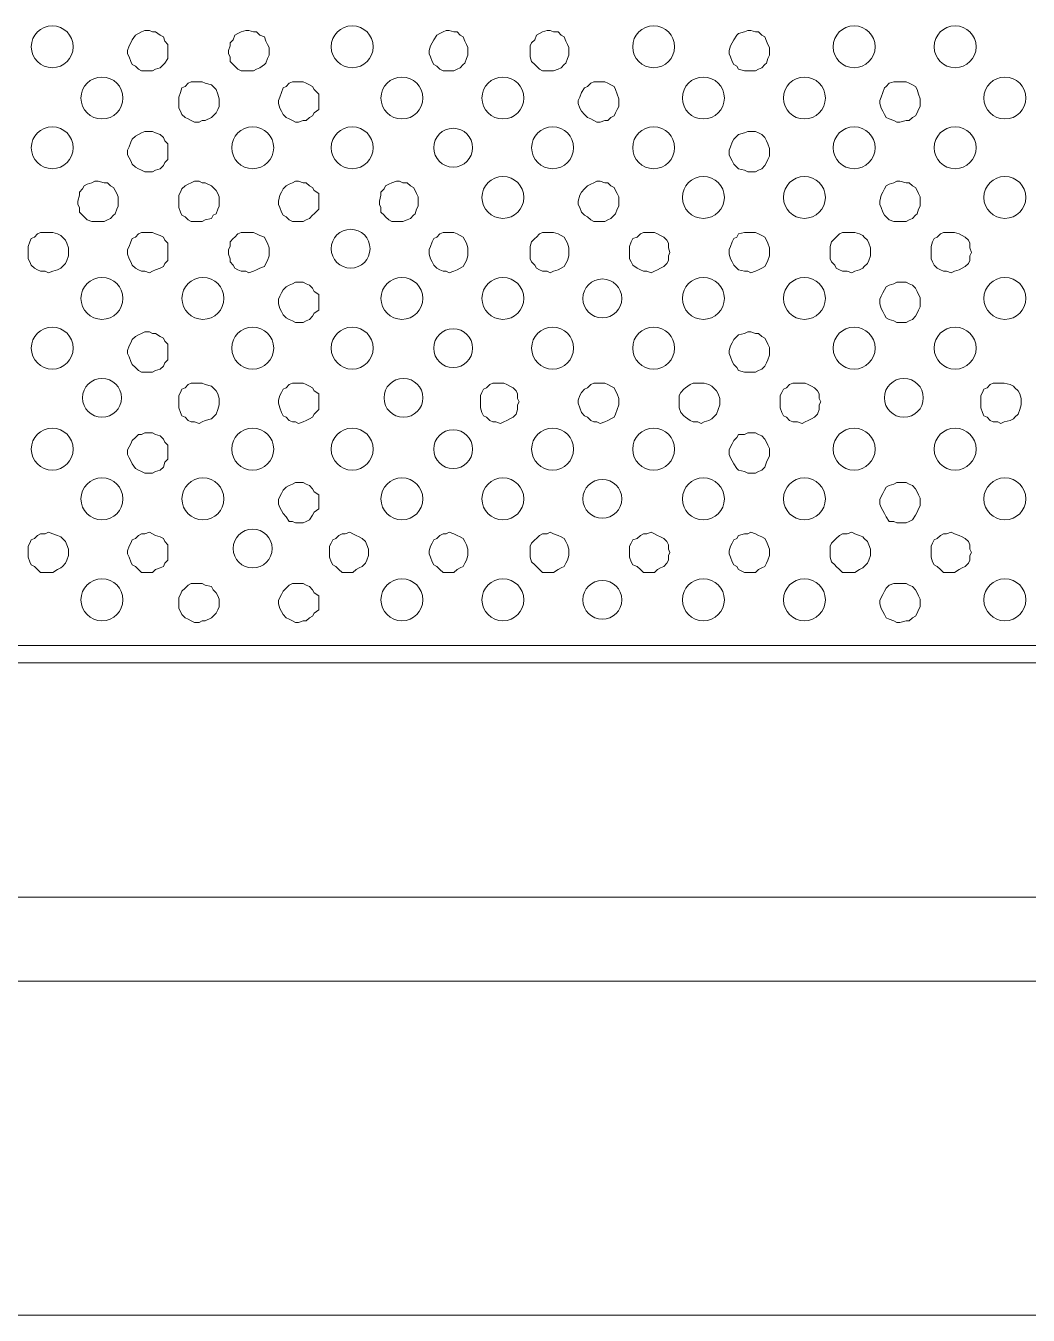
# Model space of a CAD drawing. Header units: inches. Extents: x 0.13 to 4.47, y 0.19 to 3.07.
# Drawn here: x 3.5764 to 3.876, y 2.0192 to 2.4047 of the extents above; entities that cross this region are included whole.
import ezdxf

# ---------------------------------------------------------------- set-up
doc = ezdxf.new("R2010")
doc.units = ezdxf.units.IN
doc.header["$MEASUREMENT"] = 0
doc.layers.add('PDF_PDF5_PDF12_PDF11_0', color=7, linetype='Continuous')
doc.layers.add('PDF_PDF5_PDF12_PDF11_PROYECCION 2', color=7, linetype='Continuous')

msp = doc.modelspace()

# ---------------------------------------------------------------- linework, layer by layer
at = {"layer": 'PDF_PDF5_PDF12_PDF11_0', "lineweight": 5}
for points in [[(2.89584, 2.14413), (4.04338, 2.14413)], [(4.04338, 2.11906), (3.27479, 2.11906), (4.04338, 2.11906)], [(4.15251, 2.01921), (2.81968, 2.01921)]]:
    msp.add_lwpolyline(points, dxfattribs=at)
at = {"layer": 'PDF_PDF5_PDF12_PDF11_PROYECCION 2', "lineweight": 5}
for points in [[(3.61891, 2.39677), (3.61891, 2.39816), (3.61891, 2.39909), (3.61799, 2.40002), (3.61752, 2.40141), (3.61659, 2.40188), (3.6152, 2.40281), (3.61427, 2.40281), (3.61334, 2.40327), (3.61195, 2.40327), (3.61102, 2.40281), (3.61009, 2.40234), (3.60916, 2.40188), (3.60823, 2.40048), (3.60777, 2.39955), (3.6073, 2.39863), (3.60684, 2.39723), (3.60684, 2.3963), (3.6073, 2.39538), (3.60777, 2.39398), (3.60823, 2.39305), (3.60916, 2.39259), (3.61009, 2.39166), (3.61102, 2.3912), (3.61195, 2.3912), (3.61334, 2.3912), (3.61427, 2.3912), (3.6152, 2.39166), (3.61659, 2.39212), (3.61752, 2.39305), (3.61799, 2.39352), (3.61891, 2.39491), (3.61891, 2.39584)], [(3.6491, 2.39677), (3.6491, 2.39816), (3.64864, 2.39909), (3.64817, 2.40002), (3.64771, 2.40141), (3.64631, 2.40188), (3.64539, 2.40281), (3.64446, 2.40281), (3.64306, 2.40327), (3.64213, 2.40327), (3.64074, 2.40281), (3.63981, 2.40234), (3.63888, 2.40188), (3.63842, 2.40048), (3.63749, 2.39955), (3.63749, 2.39863), (3.63703, 2.39723), (3.63703, 2.3963), (3.63749, 2.39538), (3.63749, 2.39398), (3.63842, 2.39305), (3.63888, 2.39259), (3.63981, 2.39166), (3.64074, 2.3912), (3.64213, 2.3912), (3.64306, 2.3912), (3.64446, 2.3912), (3.64539, 2.39166), (3.64631, 2.39212), (3.64771, 2.39305), (3.64817, 2.39352), (3.64864, 2.39491), (3.6491, 2.39584)], [(3.70854, 2.39677), (3.70854, 2.39816), (3.70808, 2.39909), (3.70761, 2.40002), (3.70715, 2.40141), (3.70622, 2.40188), (3.70529, 2.40281), (3.70436, 2.40281), (3.70297, 2.40327), (3.70204, 2.40327), (3.70111, 2.40281), (3.70018, 2.40234), (3.69926, 2.40188), (3.69833, 2.40048), (3.69786, 2.39955), (3.6974, 2.39863), (3.69693, 2.39723), (3.69693, 2.3963), (3.6974, 2.39538), (3.69786, 2.39398), (3.69833, 2.39305), (3.69926, 2.39259), (3.70018, 2.39166), (3.70111, 2.3912), (3.70204, 2.3912), (3.70297, 2.3912), (3.70436, 2.3912), (3.70529, 2.39166), (3.70622, 2.39212), (3.70715, 2.39305), (3.70761, 2.39352), (3.70808, 2.39491), (3.70854, 2.39584)], [(3.73873, 2.39677), (3.73873, 2.39816), (3.73827, 2.39909), (3.7378, 2.40002), (3.73734, 2.40141), (3.73641, 2.40188), (3.73548, 2.40281), (3.73409, 2.40281), (3.73316, 2.40327), (3.73223, 2.40327), (3.73083, 2.40281), (3.72991, 2.40234), (3.72898, 2.40188), (3.72851, 2.40048), (3.72758, 2.39955), (3.72712, 2.39863), (3.72712, 2.39723), (3.72712, 2.3963), (3.72712, 2.39538), (3.72758, 2.39398), (3.72851, 2.39305), (3.72898, 2.39259), (3.72991, 2.39166), (3.73083, 2.3912), (3.73223, 2.3912), (3.73316, 2.3912), (3.73409, 2.3912), (3.73548, 2.39166), (3.73641, 2.39212), (3.73734, 2.39305), (3.7378, 2.39352), (3.73827, 2.39491), (3.73873, 2.39584)], [(3.79864, 2.39677), (3.79864, 2.39816), (3.79817, 2.39909), (3.79771, 2.40002), (3.79724, 2.40141), (3.79632, 2.40188), (3.79539, 2.40281), (3.79446, 2.40281), (3.79306, 2.40327), (3.79214, 2.40327), (3.79121, 2.40281), (3.78935, 2.40234), (3.78888, 2.40188), (3.78796, 2.40048), (3.78749, 2.39955), (3.78703, 2.39863), (3.78656, 2.39723), (3.78656, 2.3963), (3.78703, 2.39538), (3.78749, 2.39398), (3.78796, 2.39305), (3.78888, 2.39259), (3.78935, 2.39166), (3.79121, 2.3912), (3.79214, 2.3912), (3.79306, 2.3912), (3.79446, 2.3912), (3.79539, 2.39166), (3.79632, 2.39212), (3.79724, 2.39305), (3.79771, 2.39352), (3.79817, 2.39491), (3.79864, 2.39584)], [(3.63424, 2.38191), (3.63424, 2.38284), (3.63378, 2.38423), (3.63331, 2.38562), (3.63238, 2.38655), (3.63192, 2.38702), (3.63006, 2.38748), (3.62913, 2.38794), (3.6282, 2.38794), (3.62681, 2.38794), (3.62588, 2.38794), (3.62495, 2.38748), (3.62402, 2.38655), (3.62309, 2.38609), (3.62263, 2.38469), (3.62217, 2.3833), (3.62217, 2.38237), (3.62217, 2.38144), (3.62217, 2.38005), (3.62263, 2.37912), (3.62309, 2.37819), (3.62402, 2.37726), (3.62495, 2.3768), (3.62588, 2.37633), (3.62681, 2.37587), (3.6282, 2.37587), (3.62913, 2.37633), (3.63006, 2.37633), (3.63192, 2.37726), (3.63238, 2.37773), (3.63331, 2.37866), (3.63378, 2.37959), (3.63424, 2.38051)], [(3.66396, 2.38191), (3.66396, 2.38284), (3.66396, 2.38423), (3.66257, 2.38562), (3.6621, 2.38655), (3.66117, 2.38702), (3.66025, 2.38748), (3.65932, 2.38794), (3.65792, 2.38794), (3.657, 2.38794), (3.65607, 2.38794), (3.65514, 2.38748), (3.65421, 2.38655), (3.65328, 2.38609), (3.65282, 2.38469), (3.65235, 2.3833), (3.65189, 2.38237), (3.65189, 2.38144), (3.65235, 2.38005), (3.65282, 2.37912), (3.65328, 2.37819), (3.65421, 2.37726), (3.65514, 2.3768), (3.65607, 2.37633), (3.657, 2.37587), (3.65792, 2.37587), (3.65932, 2.37633), (3.66025, 2.37633), (3.66117, 2.37726), (3.6621, 2.37773), (3.66257, 2.37866), (3.66396, 2.37959), (3.66396, 2.38051)], [(3.75359, 2.38191), (3.75359, 2.38284), (3.75313, 2.38423), (3.75266, 2.38562), (3.7522, 2.38655), (3.75127, 2.38702), (3.75034, 2.38748), (3.74941, 2.38794), (3.74802, 2.38794), (3.74709, 2.38794), (3.74616, 2.38794), (3.74523, 2.38748), (3.7443, 2.38655), (3.74337, 2.38609), (3.74244, 2.38469), (3.74198, 2.3833), (3.74152, 2.38237), (3.74152, 2.38144), (3.74198, 2.38005), (3.74244, 2.37912), (3.74337, 2.37819), (3.7443, 2.37726), (3.74523, 2.3768), (3.74616, 2.37633), (3.74709, 2.37587), (3.74802, 2.37587), (3.74941, 2.37633), (3.75034, 2.37633), (3.75127, 2.37726), (3.7522, 2.37773), (3.75266, 2.37866), (3.75313, 2.37959), (3.75359, 2.38051)], [(3.84368, 2.38191), (3.84368, 2.38284), (3.84322, 2.38423), (3.84276, 2.38562), (3.84229, 2.38655), (3.84136, 2.38702), (3.84043, 2.38748), (3.8395, 2.38794), (3.83765, 2.38794), (3.83672, 2.38794), (3.83579, 2.38794), (3.8344, 2.38748), (3.83347, 2.38655), (3.833, 2.38609), (3.83254, 2.38469), (3.83207, 2.3833), (3.83161, 2.38237), (3.83161, 2.38144), (3.83207, 2.38005), (3.83254, 2.37912), (3.833, 2.37819), (3.83347, 2.37726), (3.8344, 2.3768), (3.83579, 2.37633), (3.83672, 2.37587), (3.83765, 2.37587), (3.8395, 2.37633), (3.84043, 2.37633), (3.84136, 2.37726), (3.84229, 2.37773), (3.84276, 2.37866), (3.84322, 2.37959), (3.84368, 2.38051)], [(3.61891, 2.36705), (3.61891, 2.36798), (3.61891, 2.36937), (3.61799, 2.3703), (3.61752, 2.37123), (3.61659, 2.37216), (3.6152, 2.37262), (3.61427, 2.37308), (3.61334, 2.37308), (3.61195, 2.37308), (3.61102, 2.37262), (3.61009, 2.37216), (3.60916, 2.37169), (3.60823, 2.37076), (3.60777, 2.36983), (3.6073, 2.36844), (3.60684, 2.36751), (3.60684, 2.36612), (3.6073, 2.36519), (3.60777, 2.36426), (3.60823, 2.36333), (3.60916, 2.3624), (3.61009, 2.36194), (3.61102, 2.36147), (3.61195, 2.36101), (3.61334, 2.36101), (3.61427, 2.36101), (3.6152, 2.36147), (3.61659, 2.36194), (3.61752, 2.36287), (3.61799, 2.3638), (3.61891, 2.36472), (3.61891, 2.36565)], [(3.79864, 2.36705), (3.79864, 2.36798), (3.79817, 2.36937), (3.79771, 2.3703), (3.79724, 2.37123), (3.79632, 2.37216), (3.79539, 2.37262), (3.79446, 2.37308), (3.79306, 2.37308), (3.79214, 2.37308), (3.79121, 2.37262), (3.78935, 2.37216), (3.78888, 2.37169), (3.78796, 2.37076), (3.78749, 2.36983), (3.78703, 2.36844), (3.78656, 2.36751), (3.78656, 2.36612), (3.78703, 2.36519), (3.78749, 2.36426), (3.78796, 2.36333), (3.78888, 2.3624), (3.78935, 2.36194), (3.79121, 2.36147), (3.79214, 2.36101), (3.79306, 2.36101), (3.79446, 2.36101), (3.79539, 2.36147), (3.79632, 2.36194), (3.79724, 2.36287), (3.79771, 2.3638), (3.79817, 2.36472), (3.79864, 2.36565)], [(3.60405, 2.35172), (3.60405, 2.35358), (3.60359, 2.35451), (3.60312, 2.35544), (3.60266, 2.35637), (3.60173, 2.35683), (3.6008, 2.35776), (3.59987, 2.35776), (3.59802, 2.35822), (3.59709, 2.35822), (3.59616, 2.35776), (3.59477, 2.35729), (3.59384, 2.35683), (3.59337, 2.3559), (3.59244, 2.35497), (3.59244, 2.35404), (3.59198, 2.35219), (3.59198, 2.35126), (3.59244, 2.35033), (3.59244, 2.34894), (3.59337, 2.34801), (3.59384, 2.34754), (3.59477, 2.34661), (3.59616, 2.34615), (3.59709, 2.34615), (3.59802, 2.34615), (3.59987, 2.34615), (3.6008, 2.34661), (3.60173, 2.34708), (3.60266, 2.34801), (3.60312, 2.34847), (3.60359, 2.34986), (3.60405, 2.35079)], [(3.63424, 2.35172), (3.63424, 2.35358), (3.63378, 2.35451), (3.63331, 2.35544), (3.63238, 2.35637), (3.63192, 2.35683), (3.63006, 2.35776), (3.62913, 2.35776), (3.6282, 2.35822), (3.62681, 2.35822), (3.62588, 2.35776), (3.62495, 2.35729), (3.62402, 2.35683), (3.62309, 2.3559), (3.62263, 2.35497), (3.62217, 2.35404), (3.62217, 2.35219), (3.62217, 2.35126), (3.62217, 2.35033), (3.62263, 2.34894), (3.62309, 2.34801), (3.62402, 2.34754), (3.62495, 2.34661), (3.62588, 2.34615), (3.62681, 2.34615), (3.6282, 2.34615), (3.62913, 2.34615), (3.63006, 2.34661), (3.63192, 2.34708), (3.63238, 2.34801), (3.63331, 2.34847), (3.63378, 2.34986), (3.63424, 2.35079)], [(3.66396, 2.35172), (3.66396, 2.35358), (3.66396, 2.35451), (3.66257, 2.35544), (3.6621, 2.35637), (3.66117, 2.35683), (3.66025, 2.35776), (3.65932, 2.35776), (3.65792, 2.35822), (3.657, 2.35822), (3.65607, 2.35776), (3.65514, 2.35729), (3.65421, 2.35683), (3.65328, 2.3559), (3.65282, 2.35497), (3.65235, 2.35404), (3.65189, 2.35219), (3.65189, 2.35126), (3.65235, 2.35033), (3.65282, 2.34894), (3.65328, 2.34801), (3.65421, 2.34754), (3.65514, 2.34661), (3.65607, 2.34615), (3.657, 2.34615), (3.65792, 2.34615), (3.65932, 2.34615), (3.66025, 2.34661), (3.66117, 2.34708), (3.6621, 2.34801), (3.66257, 2.34847), (3.66396, 2.34986), (3.66396, 2.35079)], [(3.69368, 2.35172), (3.69368, 2.35358), (3.69322, 2.35451), (3.69275, 2.35544), (3.69229, 2.35637), (3.69136, 2.35683), (3.69043, 2.35776), (3.68904, 2.35776), (3.68811, 2.35822), (3.68718, 2.35822), (3.68579, 2.35776), (3.68486, 2.35729), (3.68393, 2.35683), (3.68347, 2.3559), (3.68254, 2.35497), (3.68254, 2.35404), (3.68207, 2.35219), (3.68207, 2.35126), (3.68254, 2.35033), (3.68254, 2.34894), (3.68347, 2.34801), (3.68393, 2.34754), (3.68486, 2.34661), (3.68579, 2.34615), (3.68718, 2.34615), (3.68811, 2.34615), (3.68904, 2.34615), (3.69043, 2.34661), (3.69136, 2.34708), (3.69229, 2.34801), (3.69275, 2.34847), (3.69322, 2.34986), (3.69368, 2.35079)], [(3.69368, 2.35172), (3.69368, 2.35358), (3.69322, 2.35451), (3.69275, 2.35544), (3.69229, 2.35637), (3.69136, 2.35683), (3.69043, 2.35776), (3.68904, 2.35776), (3.68811, 2.35822), (3.68718, 2.35822), (3.68579, 2.35776), (3.68486, 2.35729), (3.68393, 2.35683), (3.68347, 2.3559), (3.68254, 2.35497), (3.68254, 2.35404), (3.68207, 2.35219), (3.68207, 2.35126), (3.68254, 2.35033), (3.68254, 2.34894), (3.68347, 2.34801), (3.68393, 2.34754), (3.68486, 2.34661), (3.68579, 2.34615), (3.68718, 2.34615), (3.68811, 2.34615), (3.68904, 2.34615), (3.69043, 2.34661), (3.69136, 2.34708), (3.69229, 2.34801), (3.69275, 2.34847), (3.69322, 2.34986), (3.69368, 2.35079)], [(3.75359, 2.35172), (3.75359, 2.35358), (3.75313, 2.35451), (3.75266, 2.35544), (3.7522, 2.35637), (3.75127, 2.35683), (3.75034, 2.35776), (3.74941, 2.35776), (3.74802, 2.35822), (3.74709, 2.35822), (3.74616, 2.35776), (3.74523, 2.35729), (3.7443, 2.35683), (3.74337, 2.3559), (3.74244, 2.35497), (3.74198, 2.35404), (3.74152, 2.35219), (3.74152, 2.35126), (3.74198, 2.35033), (3.74244, 2.34894), (3.74337, 2.34801), (3.7443, 2.34754), (3.74523, 2.34661), (3.74616, 2.34615), (3.74709, 2.34615), (3.74802, 2.34615), (3.74941, 2.34615), (3.75034, 2.34661), (3.75127, 2.34708), (3.7522, 2.34801), (3.75266, 2.34847), (3.75313, 2.34986), (3.75359, 2.35079)], [(3.84368, 2.35172), (3.84368, 2.35358), (3.84322, 2.35451), (3.84276, 2.35544), (3.84229, 2.35637), (3.84136, 2.35683), (3.84043, 2.35776), (3.8395, 2.35776), (3.83765, 2.35822), (3.83672, 2.35822), (3.83579, 2.35776), (3.8344, 2.35729), (3.83347, 2.35683), (3.833, 2.3559), (3.83254, 2.35497), (3.83207, 2.35404), (3.83161, 2.35219), (3.83161, 2.35126), (3.83207, 2.35033), (3.83254, 2.34894), (3.833, 2.34801), (3.83347, 2.34754), (3.8344, 2.34661), (3.83579, 2.34615), (3.83672, 2.34615), (3.83765, 2.34615), (3.8395, 2.34615), (3.84043, 2.34661), (3.84136, 2.34708), (3.84229, 2.34801), (3.84276, 2.34847), (3.84322, 2.34986), (3.84368, 2.35079)], [(3.58919, 2.33686), (3.58919, 2.33825), (3.58873, 2.33965), (3.58826, 2.34058), (3.58734, 2.3415), (3.58687, 2.34197), (3.58594, 2.34243), (3.58455, 2.3429), (3.58316, 2.3429), (3.58223, 2.3429), (3.58083, 2.3429), (3.5799, 2.34243), (3.57898, 2.3415), (3.57805, 2.34104), (3.57758, 2.34011), (3.57712, 2.33872), (3.57712, 2.33779), (3.57712, 2.3364), (3.57712, 2.335), (3.57758, 2.33407), (3.57805, 2.33315), (3.57898, 2.33222), (3.5799, 2.33175), (3.58083, 2.33129), (3.58223, 2.33129), (3.58316, 2.33082), (3.58455, 2.33129), (3.58594, 2.33175), (3.58687, 2.33222), (3.58734, 2.33268), (3.58826, 2.33361), (3.58873, 2.33454), (3.58919, 2.33593)], [(3.61891, 2.33686), (3.61891, 2.33825), (3.61891, 2.33965), (3.61799, 2.34058), (3.61752, 2.3415), (3.61659, 2.34197), (3.6152, 2.34243), (3.61427, 2.3429), (3.61334, 2.3429), (3.61195, 2.3429), (3.61102, 2.3429), (3.61009, 2.34243), (3.60916, 2.3415), (3.60823, 2.34104), (3.60777, 2.34011), (3.6073, 2.33872), (3.60684, 2.33779), (3.60684, 2.3364), (3.6073, 2.335), (3.60777, 2.33407), (3.60823, 2.33315), (3.60916, 2.33222), (3.61009, 2.33175), (3.61102, 2.33129), (3.61195, 2.33129), (3.61334, 2.33082), (3.61427, 2.33129), (3.6152, 2.33175), (3.61659, 2.33222), (3.61752, 2.33268), (3.61799, 2.33361), (3.61891, 2.33454), (3.61891, 2.33593)], [(3.6491, 2.33686), (3.6491, 2.33825), (3.64864, 2.33965), (3.64817, 2.34058), (3.64771, 2.3415), (3.64631, 2.34197), (3.64539, 2.34243), (3.64446, 2.3429), (3.64306, 2.3429), (3.64213, 2.3429), (3.64074, 2.3429), (3.63981, 2.34243), (3.63888, 2.3415), (3.63842, 2.34104), (3.63749, 2.34011), (3.63749, 2.33872), (3.63703, 2.33779), (3.63703, 2.3364), (3.63749, 2.335), (3.63749, 2.33407), (3.63842, 2.33315), (3.63888, 2.33222), (3.63981, 2.33175), (3.64074, 2.33129), (3.64213, 2.33129), (3.64306, 2.33082), (3.64446, 2.33129), (3.64539, 2.33175), (3.64631, 2.33222), (3.64771, 2.33268), (3.64817, 2.33361), (3.64864, 2.33454), (3.6491, 2.33593)], [(3.70854, 2.33686), (3.70854, 2.33825), (3.70808, 2.33965), (3.70761, 2.34058), (3.70715, 2.3415), (3.70622, 2.34197), (3.70529, 2.34243), (3.70436, 2.3429), (3.70297, 2.3429), (3.70204, 2.3429), (3.70111, 2.3429), (3.70018, 2.34243), (3.69926, 2.3415), (3.69833, 2.34104), (3.69786, 2.34011), (3.6974, 2.33872), (3.69693, 2.33779), (3.69693, 2.3364), (3.6974, 2.335), (3.69786, 2.33407), (3.69833, 2.33315), (3.69926, 2.33222), (3.70018, 2.33175), (3.70111, 2.33129), (3.70204, 2.33129), (3.70297, 2.33082), (3.70436, 2.33129), (3.70529, 2.33175), (3.70622, 2.33222), (3.70715, 2.33268), (3.70761, 2.33361), (3.70808, 2.33454), (3.70854, 2.33593)], [(3.73873, 2.33686), (3.73873, 2.33825), (3.73827, 2.33965), (3.7378, 2.34058), (3.73734, 2.3415), (3.73641, 2.34197), (3.73548, 2.34243), (3.73409, 2.3429), (3.73316, 2.3429), (3.73223, 2.3429), (3.73083, 2.3429), (3.72991, 2.34243), (3.72898, 2.3415), (3.72851, 2.34104), (3.72758, 2.34011), (3.72712, 2.33872), (3.72712, 2.33779), (3.72712, 2.3364), (3.72712, 2.335), (3.72758, 2.33407), (3.72851, 2.33315), (3.72898, 2.33222), (3.72991, 2.33175), (3.73083, 2.33129), (3.73223, 2.33129), (3.73316, 2.33082), (3.73409, 2.33129), (3.73548, 2.33175), (3.73641, 2.33222), (3.73734, 2.33268), (3.7378, 2.33361), (3.73827, 2.33454), (3.73873, 2.33593)], [(3.76892, 2.33686), (3.76845, 2.33825), (3.76845, 2.33965), (3.76799, 2.34058), (3.76706, 2.3415), (3.76613, 2.34197), (3.7652, 2.34243), (3.76427, 2.3429), (3.76334, 2.3429), (3.76195, 2.3429), (3.76102, 2.3429), (3.76009, 2.34243), (3.75916, 2.3415), (3.75777, 2.34104), (3.75731, 2.34011), (3.75684, 2.33872), (3.75684, 2.33779), (3.75684, 2.3364), (3.75684, 2.335), (3.75731, 2.33407), (3.75777, 2.33315), (3.75916, 2.33222), (3.76009, 2.33175), (3.76102, 2.33129), (3.76195, 2.33129), (3.76334, 2.33082), (3.76427, 2.33129), (3.7652, 2.33175), (3.76613, 2.33222), (3.76706, 2.33268), (3.76799, 2.33361), (3.76845, 2.33454), (3.76845, 2.33593)], [(3.79864, 2.33686), (3.79864, 2.33825), (3.79817, 2.33965), (3.79771, 2.34058), (3.79724, 2.3415), (3.79632, 2.34197), (3.79539, 2.34243), (3.79446, 2.3429), (3.79306, 2.3429), (3.79214, 2.3429), (3.79121, 2.3429), (3.78935, 2.34243), (3.78888, 2.3415), (3.78796, 2.34104), (3.78749, 2.34011), (3.78703, 2.33872), (3.78656, 2.33779), (3.78656, 2.3364), (3.78703, 2.335), (3.78749, 2.33407), (3.78796, 2.33315), (3.78888, 2.33222), (3.78935, 2.33175), (3.79121, 2.33129), (3.79214, 2.33129), (3.79306, 2.33082), (3.79446, 2.33129), (3.79539, 2.33175), (3.79632, 2.33222), (3.79724, 2.33268), (3.79771, 2.33361), (3.79817, 2.33454), (3.79864, 2.33593)], [(3.82882, 2.33686), (3.82882, 2.33825), (3.82836, 2.33965), (3.82789, 2.34058), (3.82697, 2.3415), (3.8265, 2.34197), (3.82557, 2.34243), (3.82418, 2.3429), (3.82325, 2.3429), (3.82186, 2.3429), (3.82046, 2.3429), (3.81954, 2.34243), (3.81861, 2.3415), (3.81814, 2.34104), (3.81721, 2.34011), (3.81675, 2.33872), (3.81675, 2.33779), (3.81675, 2.3364), (3.81675, 2.335), (3.81721, 2.33407), (3.81814, 2.33315), (3.81861, 2.33222), (3.81954, 2.33175), (3.82046, 2.33129), (3.82186, 2.33129), (3.82325, 2.33082), (3.82418, 2.33129), (3.82557, 2.33175), (3.8265, 2.33222), (3.82697, 2.33268), (3.82789, 2.33361), (3.82836, 2.33454), (3.82882, 2.33593)], [(3.85901, 2.33686), (3.85854, 2.33825), (3.85854, 2.33965), (3.85808, 2.34058), (3.85715, 2.3415), (3.85622, 2.34197), (3.85529, 2.34243), (3.8539, 2.3429), (3.85297, 2.3429), (3.85158, 2.3429), (3.85065, 2.3429), (3.84972, 2.34243), (3.84879, 2.3415), (3.84786, 2.34104), (3.8474, 2.34011), (3.84693, 2.33872), (3.84693, 2.33779), (3.84693, 2.3364), (3.84693, 2.335), (3.8474, 2.33407), (3.84786, 2.33315), (3.84879, 2.33222), (3.84972, 2.33175), (3.85065, 2.33129), (3.85158, 2.33129), (3.85297, 2.33082), (3.8539, 2.33129), (3.85529, 2.33175), (3.85622, 2.33222), (3.85715, 2.33268), (3.85808, 2.33361), (3.85854, 2.33454), (3.85854, 2.33593)], [(3.66396, 2.32246), (3.66396, 2.32339), (3.66396, 2.32432), (3.66257, 2.32525), (3.6621, 2.32618), (3.66117, 2.32711), (3.66025, 2.32757), (3.65932, 2.32804), (3.65792, 2.32804), (3.657, 2.32804), (3.65607, 2.32757), (3.65514, 2.32711), (3.65421, 2.32664), (3.65328, 2.32572), (3.65282, 2.32479), (3.65235, 2.32386), (3.65189, 2.32293), (3.65189, 2.32154), (3.65235, 2.32014), (3.65282, 2.31921), (3.65328, 2.31828), (3.65421, 2.31736), (3.65514, 2.31689), (3.65607, 2.31643), (3.657, 2.31596), (3.65792, 2.31596), (3.65932, 2.31596), (3.66025, 2.31643), (3.66117, 2.31689), (3.6621, 2.31782), (3.66257, 2.31875), (3.66396, 2.31968), (3.66396, 2.32061)], [(3.84368, 2.32246), (3.84368, 2.32339), (3.84322, 2.32432), (3.84276, 2.32525), (3.84229, 2.32618), (3.84136, 2.32711), (3.84043, 2.32757), (3.8395, 2.32804), (3.83765, 2.32804), (3.83672, 2.32804), (3.83579, 2.32757), (3.8344, 2.32711), (3.83347, 2.32664), (3.833, 2.32572), (3.83254, 2.32479), (3.83207, 2.32386), (3.83161, 2.32293), (3.83161, 2.32154), (3.83207, 2.32014), (3.83254, 2.31921), (3.833, 2.31828), (3.83347, 2.31736), (3.8344, 2.31689), (3.83579, 2.31643), (3.83672, 2.31596), (3.83765, 2.31596), (3.8395, 2.31596), (3.84043, 2.31643), (3.84136, 2.31689), (3.84229, 2.31782), (3.84276, 2.31875), (3.84322, 2.31968), (3.84368, 2.32061)], [(3.61891, 2.30714), (3.61891, 2.30853), (3.61891, 2.30946), (3.61799, 2.31039), (3.61752, 2.31132), (3.61659, 2.31178), (3.6152, 2.31271), (3.61427, 2.31271), (3.61334, 2.31318), (3.61195, 2.31318), (3.61102, 2.31271), (3.61009, 2.31225), (3.60916, 2.31178), (3.60823, 2.31085), (3.60777, 2.30993), (3.6073, 2.309), (3.60684, 2.3076), (3.60684, 2.30667), (3.6073, 2.30575), (3.60777, 2.30435), (3.60823, 2.30342), (3.60916, 2.3025), (3.61009, 2.30157), (3.61102, 2.3011), (3.61195, 2.3011), (3.61334, 2.3011), (3.61427, 2.3011), (3.6152, 2.30157), (3.61659, 2.30203), (3.61752, 2.30296), (3.61799, 2.30389), (3.61891, 2.30482), (3.61891, 2.30621)], [(3.79864, 2.30714), (3.79864, 2.30853), (3.79817, 2.30946), (3.79771, 2.31039), (3.79724, 2.31132), (3.79632, 2.31178), (3.79539, 2.31271), (3.79446, 2.31271), (3.79306, 2.31318), (3.79214, 2.31318), (3.79121, 2.31271), (3.78935, 2.31225), (3.78888, 2.31178), (3.78796, 2.31085), (3.78749, 2.30993), (3.78703, 2.309), (3.78656, 2.3076), (3.78656, 2.30667), (3.78703, 2.30575), (3.78749, 2.30435), (3.78796, 2.30342), (3.78888, 2.3025), (3.78935, 2.30157), (3.79121, 2.3011), (3.79214, 2.3011), (3.79306, 2.3011), (3.79446, 2.3011), (3.79539, 2.30157), (3.79632, 2.30203), (3.79724, 2.30296), (3.79771, 2.30389), (3.79817, 2.30482), (3.79864, 2.30621)], [(3.63424, 2.29228), (3.63424, 2.29321), (3.63378, 2.2946), (3.63331, 2.29553), (3.63238, 2.29646), (3.63192, 2.29692), (3.63006, 2.29739), (3.62913, 2.29785), (3.6282, 2.29785), (3.62681, 2.29785), (3.62588, 2.29785), (3.62495, 2.29739), (3.62402, 2.29646), (3.62309, 2.29599), (3.62263, 2.29506), (3.62217, 2.29414), (3.62217, 2.29274), (3.62217, 2.29181), (3.62217, 2.29042), (3.62263, 2.28903), (3.62309, 2.2881), (3.62402, 2.28763), (3.62495, 2.28671), (3.62588, 2.28624), (3.62681, 2.28624), (3.6282, 2.28578), (3.62913, 2.28624), (3.63006, 2.28671), (3.63192, 2.28717), (3.63238, 2.28763), (3.63331, 2.28856), (3.63378, 2.28996), (3.63424, 2.29135)], [(3.66396, 2.29228), (3.66396, 2.29321), (3.66396, 2.2946), (3.66257, 2.29553), (3.6621, 2.29646), (3.66117, 2.29692), (3.66025, 2.29739), (3.65932, 2.29785), (3.65792, 2.29785), (3.657, 2.29785), (3.65607, 2.29785), (3.65514, 2.29739), (3.65421, 2.29646), (3.65328, 2.29599), (3.65282, 2.29506), (3.65235, 2.29414), (3.65189, 2.29274), (3.65189, 2.29181), (3.65235, 2.29042), (3.65282, 2.28903), (3.65328, 2.2881), (3.65421, 2.28763), (3.65514, 2.28671), (3.65607, 2.28624), (3.657, 2.28624), (3.65792, 2.28578), (3.65932, 2.28624), (3.66025, 2.28671), (3.66117, 2.28717), (3.6621, 2.28763), (3.66257, 2.28856), (3.66396, 2.28996), (3.66396, 2.29135)], [(3.72387, 2.29228), (3.7234, 2.29321), (3.7234, 2.2946), (3.72294, 2.29553), (3.72201, 2.29646), (3.72108, 2.29692), (3.72015, 2.29739), (3.71922, 2.29785), (3.7183, 2.29785), (3.7169, 2.29785), (3.71597, 2.29785), (3.71505, 2.29739), (3.71412, 2.29646), (3.71319, 2.29599), (3.71272, 2.29506), (3.71226, 2.29414), (3.71226, 2.29274), (3.71226, 2.29181), (3.71226, 2.29042), (3.71272, 2.28903), (3.71319, 2.2881), (3.71412, 2.28763), (3.71505, 2.28671), (3.71597, 2.28624), (3.7169, 2.28624), (3.7183, 2.28578), (3.71922, 2.28624), (3.72015, 2.28671), (3.72108, 2.28717), (3.72201, 2.28763), (3.72294, 2.28856), (3.7234, 2.28996), (3.7234, 2.29135)], [(3.75359, 2.29228), (3.75359, 2.29321), (3.75313, 2.2946), (3.75266, 2.29553), (3.7522, 2.29646), (3.75127, 2.29692), (3.75034, 2.29739), (3.74941, 2.29785), (3.74802, 2.29785), (3.74709, 2.29785), (3.74616, 2.29785), (3.74523, 2.29739), (3.7443, 2.29646), (3.74337, 2.29599), (3.74244, 2.29506), (3.74198, 2.29414), (3.74152, 2.29274), (3.74152, 2.29181), (3.74198, 2.29042), (3.74244, 2.28903), (3.74337, 2.2881), (3.7443, 2.28763), (3.74523, 2.28671), (3.74616, 2.28624), (3.74709, 2.28624), (3.74802, 2.28578), (3.74941, 2.28624), (3.75034, 2.28671), (3.75127, 2.28717), (3.7522, 2.28763), (3.75266, 2.28856), (3.75313, 2.28996), (3.75359, 2.29135)], [(3.78378, 2.29228), (3.78378, 2.29321), (3.78331, 2.2946), (3.78285, 2.29553), (3.78192, 2.29646), (3.78145, 2.29692), (3.78053, 2.29739), (3.77913, 2.29785), (3.7782, 2.29785), (3.77727, 2.29785), (3.77588, 2.29785), (3.77495, 2.29739), (3.77356, 2.29646), (3.7731, 2.29599), (3.77217, 2.29506), (3.7717, 2.29414), (3.7717, 2.29274), (3.7717, 2.29181), (3.7717, 2.29042), (3.77217, 2.28903), (3.7731, 2.2881), (3.77356, 2.28763), (3.77495, 2.28671), (3.77588, 2.28624), (3.77727, 2.28624), (3.7782, 2.28578), (3.77913, 2.28624), (3.78053, 2.28671), (3.78145, 2.28717), (3.78192, 2.28763), (3.78285, 2.28856), (3.78331, 2.28996), (3.78378, 2.29135)], [(3.81396, 2.29228), (3.8135, 2.29321), (3.8135, 2.2946), (3.81303, 2.29553), (3.8121, 2.29646), (3.81118, 2.29692), (3.81025, 2.29739), (3.80932, 2.29785), (3.80839, 2.29785), (3.807, 2.29785), (3.8056, 2.29785), (3.80467, 2.29739), (3.80375, 2.29646), (3.80282, 2.29599), (3.80235, 2.29506), (3.80189, 2.29414), (3.80189, 2.29274), (3.80189, 2.29181), (3.80189, 2.29042), (3.80235, 2.28903), (3.80282, 2.2881), (3.80375, 2.28763), (3.80467, 2.28671), (3.8056, 2.28624), (3.807, 2.28624), (3.80839, 2.28578), (3.80932, 2.28624), (3.81025, 2.28671), (3.81118, 2.28717), (3.8121, 2.28763), (3.81303, 2.28856), (3.8135, 2.28996), (3.8135, 2.29135)], [(3.87387, 2.29228), (3.87387, 2.29321), (3.87341, 2.2946), (3.87294, 2.29553), (3.87201, 2.29646), (3.87155, 2.29692), (3.87062, 2.29739), (3.86876, 2.29785), (3.86783, 2.29785), (3.8669, 2.29785), (3.86551, 2.29785), (3.86458, 2.29739), (3.86365, 2.29646), (3.86272, 2.29599), (3.86226, 2.29506), (3.8618, 2.29414), (3.8618, 2.29274), (3.8618, 2.29181), (3.8618, 2.29042), (3.86226, 2.28903), (3.86272, 2.2881), (3.86365, 2.28763), (3.86458, 2.28671), (3.86551, 2.28624), (3.8669, 2.28624), (3.86783, 2.28578), (3.86876, 2.28624), (3.87062, 2.28671), (3.87155, 2.28717), (3.87201, 2.28763), (3.87294, 2.28856), (3.87341, 2.28996), (3.87387, 2.29135)], [(3.61891, 2.27742), (3.61891, 2.27835), (3.61891, 2.27928), (3.61799, 2.2802), (3.61752, 2.28113), (3.61659, 2.28206), (3.6152, 2.28253), (3.61427, 2.28299), (3.61334, 2.28299), (3.61195, 2.28299), (3.61102, 2.28253), (3.61009, 2.28253), (3.60916, 2.2816), (3.60823, 2.28067), (3.60777, 2.27974), (3.6073, 2.27881), (3.60684, 2.27788), (3.60684, 2.27649), (3.6073, 2.27556), (3.60777, 2.27463), (3.60823, 2.2737), (3.60916, 2.27231), (3.61009, 2.27184), (3.61102, 2.27138), (3.61195, 2.27092), (3.61334, 2.27092), (3.61427, 2.27092), (3.6152, 2.27138), (3.61659, 2.27184), (3.61752, 2.27277), (3.61799, 2.27417), (3.61891, 2.2751), (3.61891, 2.27602)], [(3.79864, 2.27742), (3.79864, 2.27835), (3.79817, 2.27928), (3.79771, 2.2802), (3.79724, 2.28113), (3.79632, 2.28206), (3.79539, 2.28253), (3.79446, 2.28299), (3.79306, 2.28299), (3.79214, 2.28299), (3.79121, 2.28253), (3.78935, 2.28253), (3.78888, 2.2816), (3.78796, 2.28067), (3.78749, 2.27974), (3.78703, 2.27881), (3.78656, 2.27788), (3.78656, 2.27649), (3.78703, 2.27556), (3.78749, 2.27463), (3.78796, 2.2737), (3.78888, 2.27231), (3.78935, 2.27184), (3.79121, 2.27138), (3.79214, 2.27092), (3.79306, 2.27092), (3.79446, 2.27092), (3.79539, 2.27138), (3.79632, 2.27184), (3.79724, 2.27277), (3.79771, 2.27417), (3.79817, 2.2751), (3.79864, 2.27602)], [(3.66396, 2.26209), (3.66396, 2.26349), (3.66396, 2.26441), (3.66257, 2.26534), (3.6621, 2.26627), (3.66117, 2.2672), (3.66025, 2.26767), (3.65932, 2.26813), (3.65792, 2.26813), (3.657, 2.26813), (3.65607, 2.26767), (3.65514, 2.2672), (3.65421, 2.26674), (3.65328, 2.26581), (3.65282, 2.26488), (3.65235, 2.26395), (3.65189, 2.26302), (3.65189, 2.26163), (3.65235, 2.2607), (3.65282, 2.25977), (3.65328, 2.25884), (3.65421, 2.25791), (3.65514, 2.25652), (3.65607, 2.25652), (3.657, 2.25606), (3.65792, 2.25606), (3.65932, 2.25606), (3.66025, 2.25652), (3.66117, 2.25698), (3.6621, 2.25838), (3.66257, 2.25931), (3.66396, 2.26023), (3.66396, 2.26116)], [(3.84368, 2.26209), (3.84368, 2.26349), (3.84322, 2.26441), (3.84276, 2.26534), (3.84229, 2.26627), (3.84136, 2.2672), (3.84043, 2.26767), (3.8395, 2.26813), (3.83765, 2.26813), (3.83672, 2.26813), (3.83579, 2.26767), (3.8344, 2.2672), (3.83347, 2.26674), (3.833, 2.26581), (3.83254, 2.26488), (3.83207, 2.26395), (3.83161, 2.26302), (3.83161, 2.26163), (3.83207, 2.2607), (3.83254, 2.25977), (3.833, 2.25884), (3.83347, 2.25791), (3.8344, 2.25652), (3.83579, 2.25652), (3.83672, 2.25606), (3.83765, 2.25606), (3.8395, 2.25606), (3.84043, 2.25652), (3.84136, 2.25698), (3.84229, 2.25838), (3.84276, 2.25931), (3.84322, 2.26023), (3.84368, 2.26116)], [(3.58919, 2.24723), (3.58919, 2.24816), (3.58873, 2.24955), (3.58826, 2.25048), (3.58734, 2.25141), (3.58687, 2.25188), (3.58594, 2.25234), (3.58455, 2.2528), (3.58316, 2.25327), (3.58223, 2.2528), (3.58083, 2.2528), (3.5799, 2.25234), (3.57898, 2.25141), (3.57805, 2.25095), (3.57758, 2.25002), (3.57712, 2.24909), (3.57712, 2.2477), (3.57712, 2.24677), (3.57712, 2.24584), (3.57758, 2.24445), (3.57805, 2.24352), (3.57898, 2.24305), (3.5799, 2.24212), (3.58083, 2.24119), (3.58223, 2.24119), (3.58316, 2.24119), (3.58455, 2.24119), (3.58594, 2.24212), (3.58687, 2.24259), (3.58734, 2.24305), (3.58826, 2.24398), (3.58873, 2.24491), (3.58919, 2.2463)], [(3.61891, 2.24723), (3.61891, 2.24816), (3.61891, 2.24955), (3.61799, 2.25048), (3.61752, 2.25141), (3.61659, 2.25188), (3.6152, 2.25234), (3.61427, 2.2528), (3.61334, 2.25327), (3.61195, 2.2528), (3.61102, 2.2528), (3.61009, 2.25234), (3.60916, 2.25141), (3.60823, 2.25095), (3.60777, 2.25002), (3.6073, 2.24909), (3.60684, 2.2477), (3.60684, 2.24677), (3.6073, 2.24584), (3.60777, 2.24445), (3.60823, 2.24352), (3.60916, 2.24305), (3.61009, 2.24212), (3.61102, 2.24119), (3.61195, 2.24119), (3.61334, 2.24119), (3.61427, 2.24119), (3.6152, 2.24212), (3.61659, 2.24259), (3.61752, 2.24305), (3.61799, 2.24398), (3.61891, 2.24491), (3.61891, 2.2463)], [(3.67882, 2.24723), (3.67882, 2.24816), (3.67836, 2.24955), (3.67789, 2.25048), (3.67696, 2.25141), (3.67604, 2.25188), (3.67511, 2.25234), (3.67418, 2.2528), (3.67325, 2.25327), (3.67186, 2.2528), (3.67093, 2.2528), (3.67, 2.25234), (3.66907, 2.25141), (3.66814, 2.25095), (3.66768, 2.25002), (3.66721, 2.24909), (3.66721, 2.2477), (3.66721, 2.24677), (3.66721, 2.24584), (3.66768, 2.24445), (3.66814, 2.24352), (3.66907, 2.24305), (3.67, 2.24212), (3.67093, 2.24119), (3.67186, 2.24119), (3.67325, 2.24119), (3.67418, 2.24119), (3.67511, 2.24212), (3.67604, 2.24259), (3.67696, 2.24305), (3.67789, 2.24398), (3.67836, 2.24491), (3.67882, 2.2463)], [(3.70854, 2.24723), (3.70854, 2.24816), (3.70808, 2.24955), (3.70761, 2.25048), (3.70715, 2.25141), (3.70622, 2.25188), (3.70529, 2.25234), (3.70436, 2.2528), (3.70297, 2.25327), (3.70204, 2.2528), (3.70111, 2.2528), (3.70018, 2.25234), (3.69926, 2.25141), (3.69833, 2.25095), (3.69786, 2.25002), (3.6974, 2.24909), (3.69693, 2.2477), (3.69693, 2.24677), (3.6974, 2.24584), (3.69786, 2.24445), (3.69833, 2.24352), (3.69926, 2.24305), (3.70018, 2.24212), (3.70111, 2.24119), (3.70204, 2.24119), (3.70297, 2.24119), (3.70436, 2.24119), (3.70529, 2.24212), (3.70622, 2.24259), (3.70715, 2.24305), (3.70761, 2.24398), (3.70808, 2.24491), (3.70854, 2.2463)], [(3.73873, 2.24723), (3.73873, 2.24816), (3.73827, 2.24955), (3.7378, 2.25048), (3.73734, 2.25141), (3.73641, 2.25188), (3.73548, 2.25234), (3.73409, 2.2528), (3.73316, 2.25327), (3.73223, 2.2528), (3.73083, 2.2528), (3.72991, 2.25234), (3.72898, 2.25141), (3.72851, 2.25095), (3.72758, 2.25002), (3.72712, 2.24909), (3.72712, 2.2477), (3.72712, 2.24677), (3.72712, 2.24584), (3.72758, 2.24445), (3.72851, 2.24352), (3.72898, 2.24305), (3.72991, 2.24212), (3.73083, 2.24119), (3.73223, 2.24119), (3.73316, 2.24119), (3.73409, 2.24119), (3.73548, 2.24212), (3.73641, 2.24259), (3.73734, 2.24305), (3.7378, 2.24398), (3.73827, 2.24491), (3.73873, 2.2463)], [(3.76892, 2.24723), (3.76845, 2.24816), (3.76845, 2.24955), (3.76799, 2.25048), (3.76706, 2.25141), (3.76613, 2.25188), (3.7652, 2.25234), (3.76427, 2.2528), (3.76334, 2.25327), (3.76195, 2.2528), (3.76102, 2.2528), (3.76009, 2.25234), (3.75916, 2.25141), (3.75777, 2.25095), (3.75731, 2.25002), (3.75684, 2.24909), (3.75684, 2.2477), (3.75684, 2.24677), (3.75684, 2.24584), (3.75731, 2.24445), (3.75777, 2.24352), (3.75916, 2.24305), (3.76009, 2.24212), (3.76102, 2.24119), (3.76195, 2.24119), (3.76334, 2.24119), (3.76427, 2.24119), (3.7652, 2.24212), (3.76613, 2.24259), (3.76706, 2.24305), (3.76799, 2.24398), (3.76845, 2.24491), (3.76845, 2.2463)], [(3.79864, 2.24723), (3.79864, 2.24816), (3.79817, 2.24955), (3.79771, 2.25048), (3.79724, 2.25141), (3.79632, 2.25188), (3.79539, 2.25234), (3.79446, 2.2528), (3.79306, 2.25327), (3.79214, 2.2528), (3.79121, 2.2528), (3.78935, 2.25234), (3.78888, 2.25141), (3.78796, 2.25095), (3.78749, 2.25002), (3.78703, 2.24909), (3.78656, 2.2477), (3.78656, 2.24677), (3.78703, 2.24584), (3.78749, 2.24445), (3.78796, 2.24352), (3.78888, 2.24305), (3.78935, 2.24212), (3.79121, 2.24119), (3.79214, 2.24119), (3.79306, 2.24119), (3.79446, 2.24119), (3.79539, 2.24212), (3.79632, 2.24259), (3.79724, 2.24305), (3.79771, 2.24398), (3.79817, 2.24491), (3.79864, 2.2463)], [(3.82882, 2.24723), (3.82882, 2.24816), (3.82836, 2.24955), (3.82789, 2.25048), (3.82697, 2.25141), (3.8265, 2.25188), (3.82557, 2.25234), (3.82418, 2.2528), (3.82325, 2.25327), (3.82186, 2.2528), (3.82046, 2.2528), (3.81954, 2.25234), (3.81861, 2.25141), (3.81814, 2.25095), (3.81721, 2.25002), (3.81675, 2.24909), (3.81675, 2.2477), (3.81675, 2.24677), (3.81675, 2.24584), (3.81721, 2.24445), (3.81814, 2.24352), (3.81861, 2.24305), (3.81954, 2.24212), (3.82046, 2.24119), (3.82186, 2.24119), (3.82325, 2.24119), (3.82418, 2.24119), (3.82557, 2.24212), (3.8265, 2.24259), (3.82697, 2.24305), (3.82789, 2.24398), (3.82836, 2.24491), (3.82882, 2.2463)], [(3.85901, 2.24723), (3.85854, 2.24816), (3.85854, 2.24955), (3.85808, 2.25048), (3.85715, 2.25141), (3.85622, 2.25188), (3.85529, 2.25234), (3.8539, 2.2528), (3.85297, 2.25327), (3.85158, 2.2528), (3.85065, 2.2528), (3.84972, 2.25234), (3.84879, 2.25141), (3.84786, 2.25095), (3.8474, 2.25002), (3.84693, 2.24909), (3.84693, 2.2477), (3.84693, 2.24677), (3.84693, 2.24584), (3.8474, 2.24445), (3.84786, 2.24352), (3.84879, 2.24305), (3.84972, 2.24212), (3.85065, 2.24119), (3.85158, 2.24119), (3.85297, 2.24119), (3.8539, 2.24119), (3.85529, 2.24212), (3.85622, 2.24259), (3.85715, 2.24305), (3.85808, 2.24398), (3.85854, 2.24491), (3.85854, 2.2463)], [(3.63424, 2.23237), (3.63424, 2.2333), (3.63378, 2.23423), (3.63331, 2.23516), (3.63238, 2.23609), (3.63192, 2.23701), (3.63006, 2.23748), (3.62913, 2.23794), (3.6282, 2.23794), (3.62681, 2.23794), (3.62588, 2.23794), (3.62495, 2.23748), (3.62402, 2.23655), (3.62309, 2.23562), (3.62263, 2.23469), (3.62217, 2.23376), (3.62217, 2.23284), (3.62217, 2.23191), (3.62217, 2.23051), (3.62263, 2.22958), (3.62309, 2.22866), (3.62402, 2.22773), (3.62495, 2.22726), (3.62588, 2.2268), (3.62681, 2.22633), (3.6282, 2.22633), (3.62913, 2.2268), (3.63006, 2.2268), (3.63192, 2.22773), (3.63238, 2.22819), (3.63331, 2.22912), (3.63378, 2.23005), (3.63424, 2.23098)], [(3.66396, 2.23237), (3.66396, 2.2333), (3.66396, 2.23423), (3.66257, 2.23516), (3.6621, 2.23609), (3.66117, 2.23701), (3.66025, 2.23748), (3.65932, 2.23794), (3.65792, 2.23794), (3.657, 2.23794), (3.65607, 2.23794), (3.65514, 2.23748), (3.65421, 2.23655), (3.65328, 2.23562), (3.65282, 2.23469), (3.65235, 2.23376), (3.65189, 2.23284), (3.65189, 2.23191), (3.65235, 2.23051), (3.65282, 2.22958), (3.65328, 2.22866), (3.65421, 2.22773), (3.65514, 2.22726), (3.65607, 2.2268), (3.657, 2.22633), (3.65792, 2.22633), (3.65932, 2.2268), (3.66025, 2.2268), (3.66117, 2.22773), (3.6621, 2.22819), (3.66257, 2.22912), (3.66396, 2.23005), (3.66396, 2.23098)], [(3.84368, 2.23237), (3.84368, 2.2333), (3.84322, 2.23423), (3.84276, 2.23516), (3.84229, 2.23609), (3.84136, 2.23701), (3.84043, 2.23748), (3.8395, 2.23794), (3.83765, 2.23794), (3.83672, 2.23794), (3.83579, 2.23794), (3.8344, 2.23748), (3.83347, 2.23655), (3.833, 2.23562), (3.83254, 2.23469), (3.83207, 2.23376), (3.83161, 2.23284), (3.83161, 2.23191), (3.83207, 2.23051), (3.83254, 2.22958), (3.833, 2.22866), (3.83347, 2.22773), (3.8344, 2.22726), (3.83579, 2.2268), (3.83672, 2.22633), (3.83765, 2.22633), (3.8395, 2.2268), (3.84043, 2.2268), (3.84136, 2.22773), (3.84229, 2.22819), (3.84276, 2.22912), (3.84322, 2.23005), (3.84368, 2.23098)]]:
    msp.add_lwpolyline(points, close=True, dxfattribs=at)
for points in [[(3.27479, 2.21937), (4.04338, 2.21937)], [(3.27479, 2.21426), (4.04338, 2.21426)]]:
    msp.add_lwpolyline(points, dxfattribs=at)
for centre, radius in [((3.58432, 2.39839), 0.00627), ((3.67395, 2.39839), 0.00627), ((3.76404, 2.39839), 0.00627), ((3.82395, 2.39839), 0.00627), ((3.85413, 2.39839), 0.00627), ((3.59918, 2.38307), 0.00627), ((3.68881, 2.38307), 0.00627), ((3.68881, 2.38307), 0.00627), ((3.71899, 2.38307), 0.00627), ((3.7789, 2.38307), 0.00627), ((3.80909, 2.38307), 0.00627), ((3.86899, 2.38307), 0.00627), ((3.58432, 2.36821), 0.00627), ((3.64422, 2.36821), 0.00627), ((3.67395, 2.36821), 0.00627), ((3.73385, 2.36821), 0.00627), ((3.76404, 2.36821), 0.00627), ((3.82395, 2.36821), 0.00627), ((3.85413, 2.36821), 0.00627), ((3.70413, 2.36821), 0.00581), ((3.71899, 2.35335), 0.00627), ((3.7789, 2.35335), 0.00627), ((3.80909, 2.35335), 0.00627), ((3.86899, 2.35335), 0.00627), ((3.67348, 2.33802), 0.00581), ((3.59918, 2.32316), 0.00627), ((3.62936, 2.32316), 0.00627), ((3.68881, 2.32316), 0.00627), ((3.68881, 2.32316), 0.00627), ((3.71899, 2.32316), 0.00627), ((3.74871, 2.32316), 0.00581), ((3.7789, 2.32316), 0.00627), ((3.80909, 2.32316), 0.00627), ((3.86899, 2.32316), 0.00627), ((3.58432, 2.3083), 0.00627), ((3.64422, 2.3083), 0.00627), ((3.67395, 2.3083), 0.00627), ((3.70413, 2.3083), 0.00581), ((3.73385, 2.3083), 0.00627), ((3.76404, 2.3083), 0.00627), ((3.82395, 2.3083), 0.00627), ((3.85413, 2.3083), 0.00627), ((3.59918, 2.29344), 0.00581), ((3.68927, 2.29344), 0.00581), ((3.68927, 2.29344), 0.00581), ((3.83881, 2.29344), 0.00581), ((3.58432, 2.27811), 0.00627), ((3.64422, 2.27811), 0.00627), ((3.67395, 2.27811), 0.00627), ((3.70413, 2.27811), 0.00581), ((3.73385, 2.27811), 0.00627), ((3.76404, 2.27811), 0.00627), ((3.82395, 2.27811), 0.00627), ((3.85413, 2.27811), 0.00627), ((3.59918, 2.26325), 0.00627), ((3.62936, 2.26325), 0.00627), ((3.68881, 2.26325), 0.00627), ((3.68881, 2.26325), 0.00627), ((3.71899, 2.26325), 0.00627), ((3.74871, 2.26325), 0.00581), ((3.7789, 2.26325), 0.00627), ((3.80909, 2.26325), 0.00627), ((3.86899, 2.26325), 0.00627), ((3.64422, 2.24839), 0.00581), ((3.59918, 2.23307), 0.00627), ((3.68881, 2.23307), 0.00627), ((3.68881, 2.23307), 0.00627), ((3.71899, 2.23307), 0.00627), ((3.74871, 2.23307), 0.00581), ((3.7789, 2.23307), 0.00627), ((3.80909, 2.23307), 0.00627), ((3.86899, 2.23307), 0.00627)]:
    msp.add_circle(centre, radius, dxfattribs=at)

doc.saveas('drawing.dxf')
